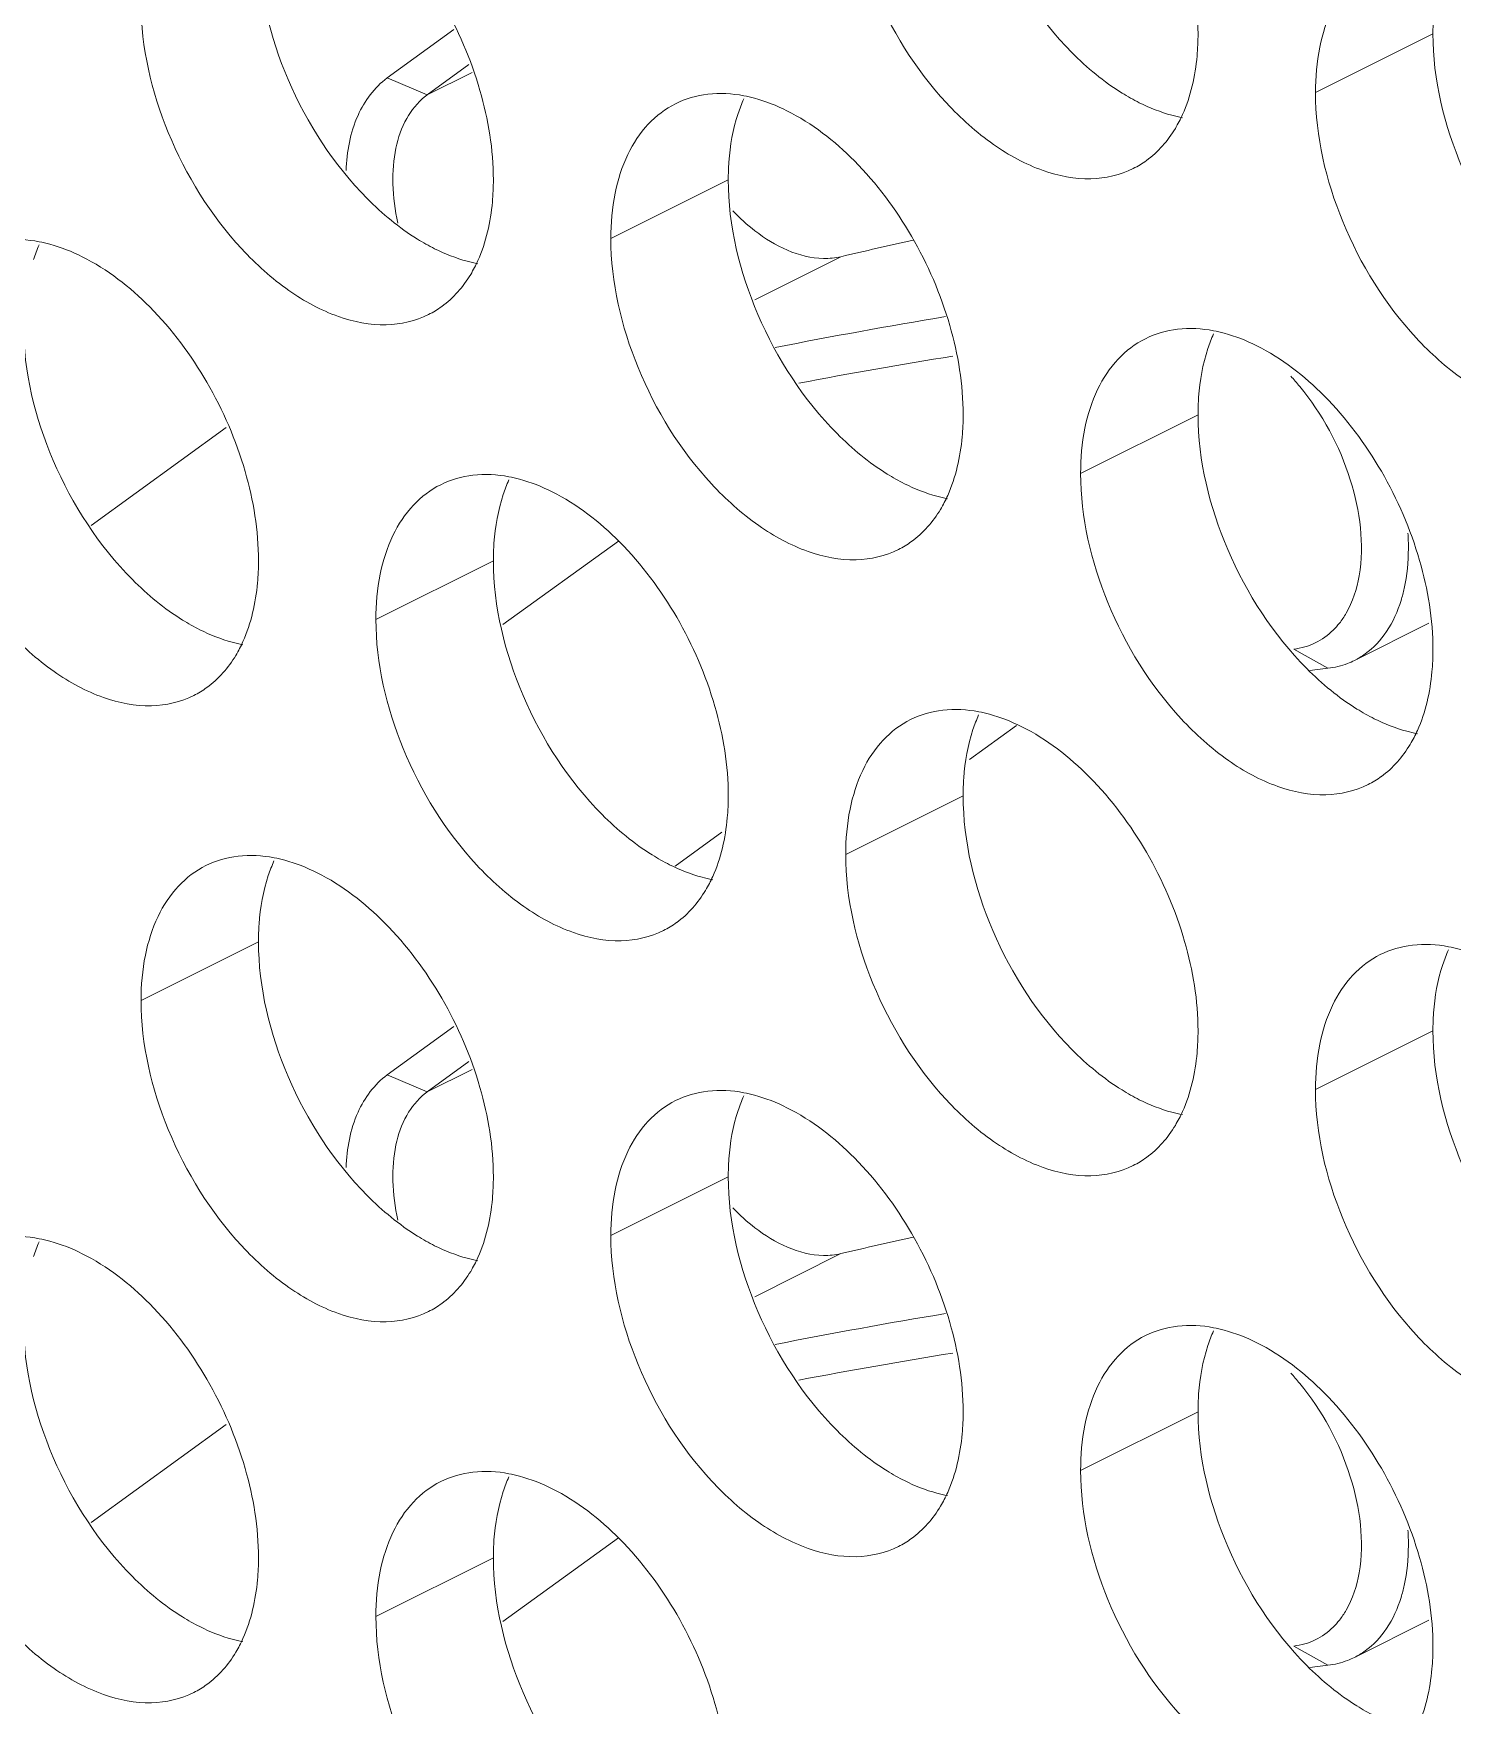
# Model space of a CAD drawing. Header units: millimetres. Extents: x 0 to 2524, y 0 to 1785.
# Drawn here: x 1844.23 to 1851.07, y 785.75 to 793.8 of the extents above; entities that cross this region are included whole.
import ezdxf

# ---------------------------------------------------------------- set-up
doc = ezdxf.new("R2010")
doc.units = ezdxf.units.MM
doc.header["$LTSCALE"] = 0.1
doc.layers.add('标注', color=251, linetype='Continuous', lineweight=9)

msp = doc.modelspace()

# ---------------------------------------------------------------- linework, layer by layer
at = {"layer": '标注'}
for p, q in [((1845.9371, 793.5904), (1846.2588, 793.8235)), ((1850.9744, 793.8035), (1850.4087, 793.5207)), ((1846.1303, 793.5089), (1846.3312, 793.6546)), ((1845.9371, 793.5904), (1846.1303, 793.5089)), ((1846.1303, 793.5089), (1846.3471, 793.6174)), ((1847.5803, 793.1005), (1847.0146, 792.8177)), ((1847.7082, 792.5228), (1848.1229, 792.7301)), ((1849.843, 791.9692), (1849.2774, 791.6863)), ((1845.1625, 791.9073), (1844.5124, 791.4361)), ((1847.0508, 791.3611), (1846.4952, 790.9584)), ((1846.4489, 791.2662), (1845.8832, 790.9834)), ((1850.5963, 790.7861), (1850.9552, 790.9655)), ((1850.3043, 790.8408), (1850.4686, 790.7482)), ((1850.3814, 790.7375), (1850.4686, 790.7482)), ((1848.9686, 790.4736), (1848.7426, 790.3098)), ((1848.7117, 790.1349), (1848.146, 789.852)), ((1847.3245, 789.7958), (1847.5492, 789.9587)), ((1845.3176, 789.4319), (1844.7519, 789.1491)), ((1845.9371, 788.7904), (1846.2588, 789.0235)), ((1850.9744, 789.0035), (1850.4087, 788.7207)), ((1846.1303, 788.7089), (1846.3312, 788.8546)), ((1846.1303, 788.7089), (1846.3471, 788.8174)), ((1845.9371, 788.7904), (1846.1303, 788.7089)), ((1847.5803, 788.3005), (1847.0146, 788.0177)), ((1847.7082, 787.7228), (1848.1229, 787.9301)), ((1849.843, 787.1692), (1849.2774, 786.8863)), ((1845.1625, 787.1073), (1844.5124, 786.6361)), ((1847.0508, 786.5611), (1846.4952, 786.1584)), ((1846.4489, 786.4662), (1845.8832, 786.1834)), ((1850.5963, 785.9861), (1850.9552, 786.1655)), ((1850.3043, 786.0408), (1850.4686, 785.9482)), ((1850.3814, 785.9375), (1850.4686, 785.9482))]:
    msp.add_line(p, q, dxfattribs=at)
for centre, radius, start, end in [((1846.3124, 793.2578), 0.3102, 125.93748, 128.83937), ((1848.3248, 793.1895), 0.734, 155.87957, 161.78032), ((1849.3287, 793.56), 0.4532, 296.52559, 305.90341), ((1844.9307, 792.4865), 0.734, 155.87957, 161.78032), ((1854.2073, 767.0263), 26.4141, 102.54245, 103.31741), ((1845.9346, 792.8571), 0.4532, 296.52559, 305.90341), ((1853.029, 765.7769), 27.0254, 99.37347, 101.14171), ((1850.5876, 792.0581), 0.734, 155.87957, 161.78032), ((1852.9718, 765.5649), 27.0323, 99.17529, 100.76862), ((1849.4261, 791.3546), 1.1774, 39.63411, 42.84446), ((1847.1934, 791.3552), 0.734, 155.87957, 161.78032), ((1849.7447, 791.3264), 1.1116, 359.91611, 3.72336), ((1848.1974, 791.7257), 0.4532, 296.52559, 305.90341), ((1850.2408, 791.1887), 0.3607, 314.70551, 321.77347), ((1850.4269, 791.1246), 0.3786, 296.59018, 305.71684), ((1850.428, 791.1227), 0.3763, 291.06756, 296.55928), ((1844.8032, 791.0228), 0.4532, 296.52559, 305.90341), ((1849.4562, 790.2238), 0.734, 155.87957, 161.78032), ((1850.4601, 790.5944), 0.4532, 296.52559, 305.90341), ((1846.0621, 789.5208), 0.734, 155.87957, 161.78032), ((1847.066, 789.8914), 0.4532, 296.52559, 305.90341), ((1851.7189, 789.0924), 0.734, 155.87957, 161.78032), ((1846.3124, 788.4578), 0.3102, 125.93748, 128.83937), ((1848.3248, 788.3895), 0.734, 155.87957, 161.78032), ((1849.3287, 788.76), 0.4532, 296.52559, 305.90341), ((1854.2073, 762.2263), 26.4141, 102.54245, 103.31741), ((1844.9307, 787.6865), 0.734, 155.87957, 161.78032), ((1845.9346, 788.0571), 0.4532, 296.52559, 305.90341), ((1853.029, 760.9769), 27.0254, 99.37347, 101.14171), ((1850.5876, 787.2581), 0.734, 155.87957, 161.78032), ((1852.9718, 760.7649), 27.0323, 99.17529, 100.76862), ((1849.4261, 786.5546), 1.1774, 39.63411, 42.84446), ((1847.1934, 786.5552), 0.734, 155.87957, 161.78032), ((1848.1974, 786.9257), 0.4532, 296.52559, 305.90341), ((1849.7447, 786.5264), 1.1116, 359.91611, 3.72336), ((1850.2408, 786.3887), 0.3607, 314.70551, 321.77347), ((1850.428, 786.3227), 0.3763, 291.06756, 296.55928), ((1850.4269, 786.3246), 0.3786, 296.59018, 305.71684), ((1844.8032, 786.2228), 0.4532, 296.52559, 305.90341)]:
    msp.add_arc(centre, radius, start, end, dxfattribs=at)
for points, knots in [([(1848.9945, 795.267), (1849.1152, 795.2067), (1849.3457, 795.0263), (1849.6119, 794.6682), (1849.793, 794.2495), (1849.843, 793.9484), (1849.843, 793.8035)], [0, 0, 0, 0, 0.229676, 0.488215, 0.753207, 1, 1, 1, 1]), ([(1849.2355, 793.7128), (1849.0739, 793.8756), (1848.8229, 794.2628), (1848.7117, 794.7134), (1848.7117, 794.9349)], [0, 0, 0, 0, 0.508684, 1, 1, 1, 1]), ([(1849.5311, 793.1545), (1849.4685, 793.1233), (1849.3186, 793.0893), (1849.0808, 793.1371), (1848.8424, 793.2677), (1848.5346, 793.5453), (1848.2486, 794.008), (1848.146, 794.4404), (1848.146, 794.652)], [0, 0, 0, 0, 0.090718, 0.191742, 0.308104, 0.439279, 0.725532, 1, 1, 1, 1]), ([(1845.6004, 794.564), (1845.7211, 794.5037), (1845.9516, 794.3234), (1846.2178, 793.9653), (1846.3989, 793.5466), (1846.4489, 793.2455), (1846.4489, 793.1005)], [0, 0, 0, 0, 0.229676, 0.488215, 0.753207, 1, 1, 1, 1]), ([(1845.8414, 793.0099), (1845.6798, 793.1727), (1845.4288, 793.5598), (1845.3176, 794.0104), (1845.3176, 794.2319)], [0, 0, 0, 0, 0.508684, 1, 1, 1, 1]), ([(1850.4087, 793.5207), (1850.4087, 793.5935), (1850.4207, 793.7324), (1850.4798, 793.9226), (1850.5791, 794.0748), (1850.6717, 794.1452), (1850.7206, 794.1696)], [0, 0, 0, 0, 0.289235, 0.54966, 0.782932, 1, 1, 1, 1]), ([(1850.9744, 793.8035), (1850.9744, 793.8319), (1850.9781, 793.9394), (1850.9969, 794.0468), (1851.0218, 794.1219)], [0, 0, 0, 0, 0.264225, 1, 1, 1, 1]), ([(1846.137, 792.4516), (1846.0744, 792.4203), (1845.9245, 792.3864), (1845.6867, 792.4341), (1845.4483, 792.5648), (1845.1405, 792.8423), (1844.8545, 793.305), (1844.7519, 793.7374), (1844.7519, 793.9491)], [0, 0, 0, 0, 0.090718, 0.191742, 0.308104, 0.439279, 0.725532, 1, 1, 1, 1]), ([(1849.843, 793.8035), (1849.843, 793.7679), (1849.8374, 793.6356), (1849.8081, 793.503), (1849.7684, 793.4146)], [0, 0, 0, 0, 0.268874, 1, 1, 1, 1]), ([(1851.4982, 792.5815), (1851.3367, 792.7442), (1851.0857, 793.1314), (1850.9744, 793.582), (1850.9744, 793.8035)], [0, 0, 0, 0, 0.508684, 1, 1, 1, 1]), ([(1849.5602, 793.4714), (1849.5318, 793.4856), (1849.4139, 793.5521), (1849.3084, 793.6394), (1849.2355, 793.7128)], [0, 0, 0, 0, 0.235002, 1, 1, 1, 1]), ([(1845.7392, 793.1444), (1845.7431, 793.2351), (1845.7725, 793.4032), (1845.8756, 793.5457), (1845.9371, 793.5904)], [0, 0, 0, 0, 0.544183, 1, 1, 1, 1]), ([(1845.9883, 792.8913), (1845.9748, 792.9536), (1845.9588, 793.0747), (1845.9714, 793.2477), (1846.0215, 793.3945), (1846.0828, 793.4713), (1846.1178, 793.4994)], [0, 0, 0, 0, 0.294105, 0.559635, 0.793126, 1, 1, 1, 1]), ([(1847.3265, 793.4667), (1847.3748, 793.4908), (1847.4849, 793.5225), (1847.5986, 793.5157), (1847.6555, 793.5049)], [0, 0, 0, 0, 0.482538, 1, 1, 1, 1]), ([(1847.6555, 793.5049), (1847.6727, 793.5016), (1847.7442, 793.4849), (1847.8131, 793.4577), (1847.8631, 793.4327)], [0, 0, 0, 0, 0.238696, 1, 1, 1, 1]), ([(1849.7679, 793.3992), (1849.7507, 793.4025), (1849.6791, 793.4191), (1849.6102, 793.4464), (1849.5602, 793.4714)], [0, 0, 0, 0, 0.238696, 1, 1, 1, 1]), ([(1851.7939, 792.0231), (1851.7313, 791.9919), (1851.5814, 791.9579), (1851.3436, 792.0057), (1851.1051, 792.1363), (1850.7974, 792.4139), (1850.5113, 792.8766), (1850.4087, 793.309), (1850.4087, 793.5207)], [0, 0, 0, 0, 0.090718, 0.191742, 0.308104, 0.439279, 0.725532, 1, 1, 1, 1]), ([(1847.0146, 792.8177), (1847.0146, 792.8906), (1847.0266, 793.0295), (1847.0857, 793.2197), (1847.185, 793.3719), (1847.2776, 793.4423), (1847.3265, 793.4667)], [0, 0, 0, 0, 0.289235, 0.54966, 0.782932, 1, 1, 1, 1]), ([(1847.5803, 793.1005), (1847.5803, 793.129), (1847.584, 793.2364), (1847.6028, 793.3438), (1847.6276, 793.419)], [0, 0, 0, 0, 0.264225, 1, 1, 1, 1]), ([(1847.8631, 793.4327), (1847.9838, 793.3724), (1848.2143, 793.192), (1848.4805, 792.8339), (1848.6617, 792.4152), (1848.7117, 792.1141), (1848.7117, 791.9692)], [0, 0, 0, 0, 0.229676, 0.488215, 0.753207, 1, 1, 1, 1]), ([(1849.7684, 793.4146), (1849.7581, 793.3917), (1849.7149, 793.3077), (1849.6507, 793.2336), (1849.5945, 793.1929)], [0, 0, 0, 0, 0.265525, 1, 1, 1, 1]), ([(1846.4489, 793.1005), (1846.4489, 793.0649), (1846.4432, 792.9327), (1846.414, 792.8), (1846.3743, 792.7117)], [0, 0, 0, 0, 0.268874, 1, 1, 1, 1]), ([(1848.1041, 791.8785), (1847.9425, 792.0413), (1847.6915, 792.4285), (1847.5803, 792.879), (1847.5803, 793.1005)], [0, 0, 0, 0, 0.508684, 1, 1, 1, 1]), ([(1846.1661, 792.7684), (1846.1377, 792.7826), (1846.0197, 792.8491), (1845.9143, 792.9365), (1845.8414, 793.0099)], [0, 0, 0, 0, 0.235002, 1, 1, 1, 1]), ([(1847.6026, 792.9503), (1847.6357, 792.9159), (1847.7574, 792.8044), (1847.9204, 792.7233), (1848.039, 792.7213)], [0, 0, 0, 0, 0.286757, 1, 1, 1, 1]), ([(1843.9324, 792.7637), (1843.9807, 792.7878), (1844.0908, 792.8196), (1844.2045, 792.8128), (1844.2613, 792.8019)], [0, 0, 0, 0, 0.482538, 1, 1, 1, 1]), ([(1844.2613, 792.8019), (1844.2786, 792.7986), (1844.3501, 792.782), (1844.419, 792.7547), (1844.469, 792.7297)], [0, 0, 0, 0, 0.238696, 1, 1, 1, 1]), ([(1846.3738, 792.6962), (1846.3566, 792.6995), (1846.285, 792.7162), (1846.2161, 792.7434), (1846.1661, 792.7684)], [0, 0, 0, 0, 0.238696, 1, 1, 1, 1]), ([(1848.3998, 791.3202), (1848.3372, 791.289), (1848.1872, 791.255), (1847.9495, 791.3028), (1847.711, 791.4334), (1847.4032, 791.711), (1847.1172, 792.1736), (1847.0146, 792.6061), (1847.0146, 792.8177)], [0, 0, 0, 0, 0.090718, 0.191742, 0.308104, 0.439279, 0.725532, 1, 1, 1, 1]), ([(1844.469, 792.7297), (1844.5897, 792.6694), (1844.8202, 792.4891), (1845.0864, 792.131), (1845.2675, 791.7123), (1845.3176, 791.4112), (1845.3176, 791.2662)], [0, 0, 0, 0, 0.229676, 0.488215, 0.753207, 1, 1, 1, 1]), ([(1846.3743, 792.7117), (1846.364, 792.6888), (1846.3208, 792.6048), (1846.2566, 792.5307), (1846.2004, 792.49)], [0, 0, 0, 0, 0.265525, 1, 1, 1, 1]), ([(1844.71, 791.1756), (1844.5484, 791.3383), (1844.2974, 791.7255), (1844.1862, 792.1761), (1844.1862, 792.3976)], [0, 0, 0, 0, 0.508684, 1, 1, 1, 1]), ([(1849.5893, 792.3353), (1849.6376, 792.3594), (1849.7477, 792.3912), (1849.8613, 792.3844), (1849.9182, 792.3735)], [0, 0, 0, 0, 0.482538, 1, 1, 1, 1]), ([(1849.9182, 792.3735), (1849.9354, 792.3702), (1850.007, 792.3536), (1850.0759, 792.3263), (1850.1259, 792.3013)], [0, 0, 0, 0, 0.238696, 1, 1, 1, 1]), ([(1849.2774, 791.6863), (1849.2774, 791.7592), (1849.2894, 791.8981), (1849.3484, 792.0883), (1849.4478, 792.2405), (1849.5403, 792.3109), (1849.5893, 792.3353)], [0, 0, 0, 0, 0.289235, 0.54966, 0.782932, 1, 1, 1, 1]), ([(1849.843, 791.9692), (1849.843, 791.9976), (1849.8467, 792.105), (1849.8655, 792.2125), (1849.8904, 792.2876)], [0, 0, 0, 0, 0.264225, 1, 1, 1, 1]), ([(1850.1259, 792.3013), (1850.2465, 792.241), (1850.4771, 792.0606), (1850.7433, 791.7026), (1850.9244, 791.2838), (1850.9744, 790.9827), (1850.9744, 790.8378)], [0, 0, 0, 0, 0.229676, 0.488215, 0.753207, 1, 1, 1, 1]), ([(1845.0057, 790.6172), (1844.9431, 790.586), (1844.7931, 790.552), (1844.5553, 790.5998), (1844.3169, 790.7304), (1844.0091, 791.008), (1843.7231, 791.4707), (1843.6205, 791.9031), (1843.6205, 792.1148)], [0, 0, 0, 0, 0.090718, 0.191742, 0.308104, 0.439279, 0.725532, 1, 1, 1, 1]), ([(1850.619, 791.1932), (1850.6453, 791.3456), (1850.5996, 791.6816), (1850.4417, 791.9742), (1850.3328, 792.1056)], [0, 0, 0, 0, 0.475359, 1, 1, 1, 1]), ([(1848.7117, 791.9692), (1848.7117, 791.9336), (1848.706, 791.8013), (1848.6768, 791.6687), (1848.6371, 791.5803)], [0, 0, 0, 0, 0.268874, 1, 1, 1, 1]), ([(1850.3669, 790.7471), (1850.2053, 790.9099), (1849.9543, 791.2971), (1849.843, 791.7477), (1849.843, 791.9692)], [0, 0, 0, 0, 0.508684, 1, 1, 1, 1]), ([(1848.4288, 791.6371), (1848.4004, 791.6513), (1848.2825, 791.7178), (1848.177, 791.8051), (1848.1041, 791.8785)], [0, 0, 0, 0, 0.235002, 1, 1, 1, 1]), ([(1845.8832, 790.9834), (1845.8832, 791.0562), (1845.8953, 791.1952), (1845.9543, 791.3854), (1846.0537, 791.5376), (1846.1462, 791.608), (1846.1952, 791.6324)], [0, 0, 0, 0, 0.289235, 0.54966, 0.782932, 1, 1, 1, 1]), ([(1846.1952, 791.6324), (1846.2435, 791.6565), (1846.3535, 791.6882), (1846.4672, 791.6814), (1846.5241, 791.6705)], [0, 0, 0, 0, 0.482538, 1, 1, 1, 1]), ([(1846.5241, 791.6705), (1846.5413, 791.6672), (1846.6129, 791.6506), (1846.6818, 791.6234), (1846.7318, 791.5984)], [0, 0, 0, 0, 0.238696, 1, 1, 1, 1]), ([(1848.6365, 791.5649), (1848.6193, 791.5682), (1848.5477, 791.5848), (1848.4788, 791.6121), (1848.4288, 791.6371)], [0, 0, 0, 0, 0.238696, 1, 1, 1, 1]), ([(1850.6625, 790.1888), (1850.5999, 790.1576), (1850.45, 790.1236), (1850.2122, 790.1714), (1849.9738, 790.302), (1849.666, 790.5796), (1849.38, 791.0423), (1849.2774, 791.4747), (1849.2774, 791.6863)], [0, 0, 0, 0, 0.090718, 0.191742, 0.308104, 0.439279, 0.725532, 1, 1, 1, 1]), ([(1846.4489, 791.2662), (1846.4489, 791.2947), (1846.4526, 791.4021), (1846.4714, 791.5095), (1846.4963, 791.5846)], [0, 0, 0, 0, 0.264225, 1, 1, 1, 1]), ([(1846.7318, 791.5984), (1846.8524, 791.538), (1847.083, 791.3577), (1847.3492, 790.9996), (1847.5303, 790.5809), (1847.5803, 790.2798), (1847.5803, 790.1349)], [0, 0, 0, 0, 0.229676, 0.488215, 0.753207, 1, 1, 1, 1]), ([(1848.6371, 791.5803), (1848.6268, 791.5574), (1848.5835, 791.4734), (1848.5194, 791.3993), (1848.4631, 791.3586)], [0, 0, 0, 0, 0.265525, 1, 1, 1, 1]), ([(1850.8211, 791.0749), (1850.8269, 791.0939), (1850.8483, 791.1756), (1850.8561, 791.2604), (1850.8562, 791.3248)], [0, 0, 0, 0, 0.236288, 1, 1, 1, 1]), ([(1845.3176, 791.2662), (1845.3176, 791.2306), (1845.3119, 791.0984), (1845.2826, 790.9657), (1845.2429, 790.8774)], [0, 0, 0, 0, 0.268874, 1, 1, 1, 1]), ([(1846.9727, 790.0442), (1846.8112, 790.207), (1846.5602, 790.5941), (1846.4489, 791.0447), (1846.4489, 791.2662)], [0, 0, 0, 0, 0.508684, 1, 1, 1, 1]), ([(1845.0347, 790.9341), (1845.0063, 790.9483), (1844.8884, 791.0148), (1844.7829, 791.1022), (1844.71, 791.1756)], [0, 0, 0, 0, 0.235002, 1, 1, 1, 1]), ([(1850.5242, 790.9655), (1850.5361, 790.9806), (1850.5824, 791.0494), (1850.6081, 791.1306), (1850.619, 791.1932)], [0, 0, 0, 0, 0.2323, 1, 1, 1, 1]), ([(1850.6479, 790.8172), (1850.6883, 790.8463), (1850.7616, 790.9249), (1850.8048, 791.0222), (1850.8211, 791.0749)], [0, 0, 0, 0, 0.474781, 1, 1, 1, 1]), ([(1847.2684, 789.4859), (1847.2058, 789.4547), (1847.0559, 789.4207), (1846.8181, 789.4685), (1846.5797, 789.5991), (1846.2719, 789.8766), (1845.9859, 790.3393), (1845.8832, 790.7717), (1845.8832, 790.9834)], [0, 0, 0, 0, 0.090718, 0.191742, 0.308104, 0.439279, 0.725532, 1, 1, 1, 1]), ([(1845.2424, 790.8619), (1845.2252, 790.8652), (1845.1536, 790.8818), (1845.0847, 790.9091), (1845.0347, 790.9341)], [0, 0, 0, 0, 0.238696, 1, 1, 1, 1]), ([(1850.3043, 790.8408), (1850.3398, 790.845), (1850.41, 790.8648), (1850.4692, 790.9073), (1850.4946, 790.9323)], [0, 0, 0, 0, 0.500779, 1, 1, 1, 1]), ([(1845.2429, 790.8774), (1845.2327, 790.8545), (1845.1894, 790.7705), (1845.1253, 790.6964), (1845.069, 790.6557)], [0, 0, 0, 0, 0.265525, 1, 1, 1, 1]), ([(1850.9744, 790.8378), (1850.9744, 790.8022), (1850.9687, 790.6699), (1850.9395, 790.5373), (1850.8998, 790.4489)], [0, 0, 0, 0, 0.268874, 1, 1, 1, 1]), ([(1850.6916, 790.5057), (1850.6632, 790.5199), (1850.5452, 790.5864), (1850.4397, 790.6737), (1850.3669, 790.7471)], [0, 0, 0, 0, 0.235002, 1, 1, 1, 1]), ([(1848.146, 789.852), (1848.146, 789.9249), (1848.158, 790.0638), (1848.217, 790.254), (1848.3164, 790.4062), (1848.409, 790.4766), (1848.4579, 790.501)], [0, 0, 0, 0, 0.289235, 0.54966, 0.782932, 1, 1, 1, 1]), ([(1848.4579, 790.501), (1848.5062, 790.5251), (1848.6163, 790.5569), (1848.73, 790.55), (1848.7868, 790.5392)], [0, 0, 0, 0, 0.482538, 1, 1, 1, 1]), ([(1848.7868, 790.5392), (1848.804, 790.5359), (1848.8756, 790.5193), (1848.9445, 790.492), (1848.9945, 790.467)], [0, 0, 0, 0, 0.238696, 1, 1, 1, 1]), ([(1850.8993, 790.4335), (1850.8821, 790.4368), (1850.8105, 790.4534), (1850.7416, 790.4807), (1850.6916, 790.5057)], [0, 0, 0, 0, 0.238696, 1, 1, 1, 1]), ([(1848.7117, 790.1349), (1848.7117, 790.1633), (1848.7154, 790.2707), (1848.7342, 790.3781), (1848.759, 790.4533)], [0, 0, 0, 0, 0.264225, 1, 1, 1, 1]), ([(1848.9945, 790.467), (1849.1152, 790.4067), (1849.3457, 790.2263), (1849.6119, 789.8682), (1849.793, 789.4495), (1849.843, 789.1484), (1849.843, 789.0035)], [0, 0, 0, 0, 0.229676, 0.488215, 0.753207, 1, 1, 1, 1]), ([(1850.8998, 790.4489), (1850.8895, 790.426), (1850.8462, 790.3421), (1850.7821, 790.2679), (1850.7259, 790.2272)], [0, 0, 0, 0, 0.265525, 1, 1, 1, 1]), ([(1847.5803, 790.1349), (1847.5803, 790.0992), (1847.5746, 789.967), (1847.5454, 789.8344), (1847.5057, 789.746)], [0, 0, 0, 0, 0.268874, 1, 1, 1, 1]), ([(1849.2355, 788.9128), (1849.0739, 789.0756), (1848.8229, 789.4628), (1848.7117, 789.9134), (1848.7117, 790.1349)], [0, 0, 0, 0, 0.508684, 1, 1, 1, 1]), ([(1847.2975, 789.8027), (1847.269, 789.817), (1847.1511, 789.8835), (1847.0456, 789.9708), (1846.9727, 790.0442)], [0, 0, 0, 0, 0.235002, 1, 1, 1, 1]), ([(1845.0638, 789.7981), (1845.1121, 789.8222), (1845.2222, 789.8539), (1845.3358, 789.8471), (1845.3927, 789.8362)], [0, 0, 0, 0, 0.482538, 1, 1, 1, 1]), ([(1849.5311, 788.3545), (1849.4685, 788.3233), (1849.3186, 788.2893), (1849.0808, 788.3371), (1848.8424, 788.4677), (1848.5346, 788.7453), (1848.2486, 789.208), (1848.146, 789.6404), (1848.146, 789.852)], [0, 0, 0, 0, 0.090718, 0.191742, 0.308104, 0.439279, 0.725532, 1, 1, 1, 1]), ([(1844.7519, 789.1491), (1844.7519, 789.2219), (1844.7639, 789.3609), (1844.8229, 789.551), (1844.9223, 789.7032), (1845.0149, 789.7737), (1845.0638, 789.7981)], [0, 0, 0, 0, 0.289235, 0.54966, 0.782932, 1, 1, 1, 1]), ([(1845.3927, 789.8362), (1845.4099, 789.8329), (1845.4815, 789.8163), (1845.5504, 789.789), (1845.6004, 789.764)], [0, 0, 0, 0, 0.238696, 1, 1, 1, 1]), ([(1847.5052, 789.7306), (1847.4879, 789.7339), (1847.4164, 789.7505), (1847.3475, 789.7777), (1847.2975, 789.8027)], [0, 0, 0, 0, 0.238696, 1, 1, 1, 1]), ([(1845.3176, 789.4319), (1845.3176, 789.4603), (1845.3213, 789.5678), (1845.3401, 789.6752), (1845.3649, 789.7503)], [0, 0, 0, 0, 0.264225, 1, 1, 1, 1]), ([(1845.6004, 789.764), (1845.7211, 789.7037), (1845.9516, 789.5234), (1846.2178, 789.1653), (1846.3989, 788.7466), (1846.4489, 788.4455), (1846.4489, 788.3005)], [0, 0, 0, 0, 0.229676, 0.488215, 0.753207, 1, 1, 1, 1]), ([(1847.5057, 789.746), (1847.4954, 789.7231), (1847.4521, 789.6391), (1847.388, 789.565), (1847.3318, 789.5243)], [0, 0, 0, 0, 0.265525, 1, 1, 1, 1]), ([(1845.8414, 788.2099), (1845.6798, 788.3727), (1845.4288, 788.7598), (1845.3176, 789.2104), (1845.3176, 789.4319)], [0, 0, 0, 0, 0.508684, 1, 1, 1, 1]), ([(1850.4087, 788.7207), (1850.4087, 788.7935), (1850.4207, 788.9324), (1850.4798, 789.1226), (1850.5791, 789.2748), (1850.6717, 789.3452), (1850.7206, 789.3696)], [0, 0, 0, 0, 0.289235, 0.54966, 0.782932, 1, 1, 1, 1]), ([(1850.7206, 789.3696), (1850.769, 789.3937), (1850.879, 789.4255), (1850.9927, 789.4187), (1851.0496, 789.4078)], [0, 0, 0, 0, 0.482538, 1, 1, 1, 1]), ([(1851.0496, 789.4078), (1851.0668, 789.4045), (1851.1384, 789.3879), (1851.2073, 789.3606), (1851.2573, 789.3356)], [0, 0, 0, 0, 0.238696, 1, 1, 1, 1]), ([(1850.9744, 789.0035), (1850.9744, 789.0319), (1850.9781, 789.1394), (1850.9969, 789.2468), (1851.0218, 789.3219)], [0, 0, 0, 0, 0.264225, 1, 1, 1, 1]), ([(1846.137, 787.6516), (1846.0744, 787.6203), (1845.9245, 787.5864), (1845.6867, 787.6341), (1845.4483, 787.7648), (1845.1405, 788.0423), (1844.8545, 788.505), (1844.7519, 788.9374), (1844.7519, 789.1491)], [0, 0, 0, 0, 0.090718, 0.191742, 0.308104, 0.439279, 0.725532, 1, 1, 1, 1]), ([(1849.843, 789.0035), (1849.843, 788.9679), (1849.8374, 788.8356), (1849.8081, 788.703), (1849.7684, 788.6146)], [0, 0, 0, 0, 0.268874, 1, 1, 1, 1]), ([(1851.4982, 787.7815), (1851.3367, 787.9442), (1851.0857, 788.3314), (1850.9744, 788.782), (1850.9744, 789.0035)], [0, 0, 0, 0, 0.508684, 1, 1, 1, 1]), ([(1849.5602, 788.6714), (1849.5318, 788.6856), (1849.4139, 788.7521), (1849.3084, 788.8394), (1849.2355, 788.9128)], [0, 0, 0, 0, 0.235002, 1, 1, 1, 1]), ([(1845.7392, 788.3444), (1845.7431, 788.4351), (1845.7725, 788.6032), (1845.8756, 788.7457), (1845.9371, 788.7904)], [0, 0, 0, 0, 0.544183, 1, 1, 1, 1]), ([(1845.9883, 788.0913), (1845.9748, 788.1536), (1845.9588, 788.2747), (1845.9714, 788.4477), (1846.0215, 788.5945), (1846.0828, 788.6713), (1846.1178, 788.6994)], [0, 0, 0, 0, 0.294105, 0.559635, 0.793126, 1, 1, 1, 1]), ([(1847.0146, 788.0177), (1847.0146, 788.0906), (1847.0266, 788.2295), (1847.0857, 788.4197), (1847.185, 788.5719), (1847.2776, 788.6423), (1847.3265, 788.6667)], [0, 0, 0, 0, 0.289235, 0.54966, 0.782932, 1, 1, 1, 1]), ([(1847.3265, 788.6667), (1847.3748, 788.6908), (1847.4849, 788.7225), (1847.5986, 788.7157), (1847.6555, 788.7049)], [0, 0, 0, 0, 0.482538, 1, 1, 1, 1]), ([(1847.6555, 788.7049), (1847.6727, 788.7016), (1847.7442, 788.6849), (1847.8131, 788.6577), (1847.8631, 788.6327)], [0, 0, 0, 0, 0.238696, 1, 1, 1, 1]), ([(1849.7679, 788.5992), (1849.7507, 788.6025), (1849.6791, 788.6191), (1849.6102, 788.6464), (1849.5602, 788.6714)], [0, 0, 0, 0, 0.238696, 1, 1, 1, 1]), ([(1851.7939, 787.2231), (1851.7313, 787.1919), (1851.5814, 787.1579), (1851.3436, 787.2057), (1851.1051, 787.3363), (1850.7974, 787.6139), (1850.5113, 788.0766), (1850.4087, 788.509), (1850.4087, 788.7207)], [0, 0, 0, 0, 0.090718, 0.191742, 0.308104, 0.439279, 0.725532, 1, 1, 1, 1]), ([(1847.5803, 788.3005), (1847.5803, 788.329), (1847.584, 788.4364), (1847.6028, 788.5438), (1847.6276, 788.619)], [0, 0, 0, 0, 0.264225, 1, 1, 1, 1]), ([(1847.8631, 788.6327), (1847.9838, 788.5724), (1848.2143, 788.392), (1848.4805, 788.0339), (1848.6617, 787.6152), (1848.7117, 787.3141), (1848.7117, 787.1692)], [0, 0, 0, 0, 0.229676, 0.488215, 0.753207, 1, 1, 1, 1]), ([(1849.7684, 788.6146), (1849.7581, 788.5917), (1849.7149, 788.5077), (1849.6507, 788.4336), (1849.5945, 788.3929)], [0, 0, 0, 0, 0.265525, 1, 1, 1, 1]), ([(1846.4489, 788.3005), (1846.4489, 788.2649), (1846.4432, 788.1327), (1846.414, 788), (1846.3743, 787.9117)], [0, 0, 0, 0, 0.268874, 1, 1, 1, 1]), ([(1848.1041, 787.0785), (1847.9425, 787.2413), (1847.6915, 787.6285), (1847.5803, 788.079), (1847.5803, 788.3005)], [0, 0, 0, 0, 0.508684, 1, 1, 1, 1]), ([(1846.1661, 787.9684), (1846.1377, 787.9826), (1846.0197, 788.0491), (1845.9143, 788.1365), (1845.8414, 788.2099)], [0, 0, 0, 0, 0.235002, 1, 1, 1, 1]), ([(1847.6026, 788.1503), (1847.6357, 788.1159), (1847.7574, 788.0044), (1847.9204, 787.9233), (1848.039, 787.9213)], [0, 0, 0, 0, 0.286757, 1, 1, 1, 1]), ([(1843.9324, 787.9637), (1843.9807, 787.9878), (1844.0908, 788.0196), (1844.2045, 788.0128), (1844.2613, 788.0019)], [0, 0, 0, 0, 0.482538, 1, 1, 1, 1]), ([(1844.2613, 788.0019), (1844.2786, 787.9986), (1844.3501, 787.982), (1844.419, 787.9547), (1844.469, 787.9297)], [0, 0, 0, 0, 0.238696, 1, 1, 1, 1]), ([(1848.3998, 786.5202), (1848.3372, 786.489), (1848.1872, 786.455), (1847.9495, 786.5028), (1847.711, 786.6334), (1847.4032, 786.911), (1847.1172, 787.3736), (1847.0146, 787.8061), (1847.0146, 788.0177)], [0, 0, 0, 0, 0.090718, 0.191742, 0.308104, 0.439279, 0.725532, 1, 1, 1, 1]), ([(1844.469, 787.9297), (1844.5897, 787.8694), (1844.8202, 787.6891), (1845.0864, 787.331), (1845.2675, 786.9123), (1845.3176, 786.6112), (1845.3176, 786.4662)], [0, 0, 0, 0, 0.229676, 0.488215, 0.753207, 1, 1, 1, 1]), ([(1846.3738, 787.8962), (1846.3566, 787.8995), (1846.285, 787.9162), (1846.2161, 787.9434), (1846.1661, 787.9684)], [0, 0, 0, 0, 0.238696, 1, 1, 1, 1]), ([(1846.3743, 787.9117), (1846.364, 787.8888), (1846.3208, 787.8048), (1846.2566, 787.7307), (1846.2004, 787.69)], [0, 0, 0, 0, 0.265525, 1, 1, 1, 1]), ([(1844.71, 786.3756), (1844.5484, 786.5383), (1844.2974, 786.9255), (1844.1862, 787.3761), (1844.1862, 787.5976)], [0, 0, 0, 0, 0.508684, 1, 1, 1, 1]), ([(1849.2774, 786.8863), (1849.2774, 786.9592), (1849.2894, 787.0981), (1849.3484, 787.2883), (1849.4478, 787.4405), (1849.5403, 787.5109), (1849.5893, 787.5353)], [0, 0, 0, 0, 0.289235, 0.54966, 0.782932, 1, 1, 1, 1]), ([(1849.5893, 787.5353), (1849.6376, 787.5594), (1849.7477, 787.5912), (1849.8613, 787.5844), (1849.9182, 787.5735)], [0, 0, 0, 0, 0.482538, 1, 1, 1, 1]), ([(1849.9182, 787.5735), (1849.9354, 787.5702), (1850.007, 787.5536), (1850.0759, 787.5263), (1850.1259, 787.5013)], [0, 0, 0, 0, 0.238696, 1, 1, 1, 1]), ([(1849.843, 787.1692), (1849.843, 787.1976), (1849.8467, 787.305), (1849.8655, 787.4125), (1849.8904, 787.4876)], [0, 0, 0, 0, 0.264225, 1, 1, 1, 1]), ([(1850.1259, 787.5013), (1850.2465, 787.441), (1850.4771, 787.2606), (1850.7433, 786.9026), (1850.9244, 786.4838), (1850.9744, 786.1827), (1850.9744, 786.0378)], [0, 0, 0, 0, 0.229676, 0.488215, 0.753207, 1, 1, 1, 1]), ([(1845.0057, 785.8172), (1844.9431, 785.786), (1844.7931, 785.752), (1844.5553, 785.7998), (1844.3169, 785.9304), (1844.0091, 786.208), (1843.7231, 786.6707), (1843.6205, 787.1031), (1843.6205, 787.3148)], [0, 0, 0, 0, 0.090718, 0.191742, 0.308104, 0.439279, 0.725532, 1, 1, 1, 1]), ([(1850.619, 786.3932), (1850.6453, 786.5456), (1850.5996, 786.8816), (1850.4417, 787.1742), (1850.3328, 787.3056)], [0, 0, 0, 0, 0.475359, 1, 1, 1, 1]), ([(1848.7117, 787.1692), (1848.7117, 787.1336), (1848.706, 787.0013), (1848.6768, 786.8687), (1848.6371, 786.7803)], [0, 0, 0, 0, 0.268874, 1, 1, 1, 1]), ([(1850.3669, 785.9471), (1850.2053, 786.1099), (1849.9543, 786.4971), (1849.843, 786.9477), (1849.843, 787.1692)], [0, 0, 0, 0, 0.508684, 1, 1, 1, 1]), ([(1848.4288, 786.8371), (1848.4004, 786.8513), (1848.2825, 786.9178), (1848.177, 787.0051), (1848.1041, 787.0785)], [0, 0, 0, 0, 0.235002, 1, 1, 1, 1]), ([(1846.1952, 786.8324), (1846.2435, 786.8565), (1846.3535, 786.8882), (1846.4672, 786.8814), (1846.5241, 786.8705)], [0, 0, 0, 0, 0.482538, 1, 1, 1, 1]), ([(1846.5241, 786.8705), (1846.5413, 786.8672), (1846.6129, 786.8506), (1846.6818, 786.8234), (1846.7318, 786.7984)], [0, 0, 0, 0, 0.238696, 1, 1, 1, 1]), ([(1850.6625, 785.3888), (1850.5999, 785.3576), (1850.45, 785.3236), (1850.2122, 785.3714), (1849.9738, 785.502), (1849.666, 785.7796), (1849.38, 786.2423), (1849.2774, 786.6747), (1849.2774, 786.8863)], [0, 0, 0, 0, 0.090718, 0.191742, 0.308104, 0.439279, 0.725532, 1, 1, 1, 1]), ([(1845.8832, 786.1834), (1845.8832, 786.2562), (1845.8953, 786.3952), (1845.9543, 786.5854), (1846.0537, 786.7376), (1846.1462, 786.808), (1846.1952, 786.8324)], [0, 0, 0, 0, 0.289235, 0.54966, 0.782932, 1, 1, 1, 1]), ([(1846.7318, 786.7984), (1846.8524, 786.738), (1847.083, 786.5577), (1847.3492, 786.1996), (1847.5303, 785.7809), (1847.5803, 785.4798), (1847.5803, 785.3349)], [0, 0, 0, 0, 0.229676, 0.488215, 0.753207, 1, 1, 1, 1]), ([(1848.6365, 786.7649), (1848.6193, 786.7682), (1848.5477, 786.7848), (1848.4788, 786.8121), (1848.4288, 786.8371)], [0, 0, 0, 0, 0.238696, 1, 1, 1, 1]), ([(1846.4489, 786.4662), (1846.4489, 786.4947), (1846.4526, 786.6021), (1846.4714, 786.7095), (1846.4963, 786.7846)], [0, 0, 0, 0, 0.264225, 1, 1, 1, 1]), ([(1848.6371, 786.7803), (1848.6268, 786.7574), (1848.5835, 786.6734), (1848.5194, 786.5993), (1848.4631, 786.5586)], [0, 0, 0, 0, 0.265525, 1, 1, 1, 1]), ([(1850.8211, 786.2749), (1850.8269, 786.2939), (1850.8483, 786.3756), (1850.8561, 786.4604), (1850.8562, 786.5248)], [0, 0, 0, 0, 0.236288, 1, 1, 1, 1]), ([(1845.3176, 786.4662), (1845.3176, 786.4306), (1845.3119, 786.2984), (1845.2826, 786.1657), (1845.2429, 786.0774)], [0, 0, 0, 0, 0.268874, 1, 1, 1, 1]), ([(1846.9727, 785.2442), (1846.8112, 785.407), (1846.5602, 785.7941), (1846.4489, 786.2447), (1846.4489, 786.4662)], [0, 0, 0, 0, 0.508684, 1, 1, 1, 1]), ([(1850.5242, 786.1655), (1850.5361, 786.1806), (1850.5824, 786.2494), (1850.6081, 786.3306), (1850.619, 786.3932)], [0, 0, 0, 0, 0.2323, 1, 1, 1, 1]), ([(1845.0347, 786.1341), (1845.0063, 786.1483), (1844.8884, 786.2148), (1844.7829, 786.3022), (1844.71, 786.3756)], [0, 0, 0, 0, 0.235002, 1, 1, 1, 1]), ([(1850.6479, 786.0172), (1850.6883, 786.0463), (1850.7616, 786.1249), (1850.8048, 786.2222), (1850.8211, 786.2749)], [0, 0, 0, 0, 0.474781, 1, 1, 1, 1]), ([(1847.2684, 784.6859), (1847.2058, 784.6547), (1847.0559, 784.6207), (1846.8181, 784.6685), (1846.5797, 784.7991), (1846.2719, 785.0766), (1845.9859, 785.5393), (1845.8832, 785.9717), (1845.8832, 786.1834)], [0, 0, 0, 0, 0.090718, 0.191742, 0.308104, 0.439279, 0.725532, 1, 1, 1, 1]), ([(1845.2424, 786.0619), (1845.2252, 786.0652), (1845.1536, 786.0818), (1845.0847, 786.1091), (1845.0347, 786.1341)], [0, 0, 0, 0, 0.238696, 1, 1, 1, 1]), ([(1845.2429, 786.0774), (1845.2327, 786.0545), (1845.1894, 785.9705), (1845.1253, 785.8964), (1845.069, 785.8557)], [0, 0, 0, 0, 0.265525, 1, 1, 1, 1]), ([(1850.3043, 786.0408), (1850.3398, 786.045), (1850.41, 786.0648), (1850.4692, 786.1073), (1850.4946, 786.1323)], [0, 0, 0, 0, 0.500779, 1, 1, 1, 1]), ([(1850.9744, 786.0378), (1850.9744, 786.0022), (1850.9687, 785.8699), (1850.9395, 785.7373), (1850.8998, 785.6489)], [0, 0, 0, 0, 0.268874, 1, 1, 1, 1]), ([(1850.6916, 785.7057), (1850.6632, 785.7199), (1850.5452, 785.7864), (1850.4397, 785.8737), (1850.3669, 785.9471)], [0, 0, 0, 0, 0.235002, 1, 1, 1, 1])]:
    msp.add_open_spline(points, degree=3, knots=knots, dxfattribs=at)
for points in [[(1848.039, 792.7213), (1848.0671, 792.7208), (1848.0956, 792.7236), (1848.1229, 792.7301)], [(1850.4686, 790.7482), (1850.5009, 790.752), (1850.533, 790.7598), (1850.5633, 790.7715)], [(1848.039, 787.9213), (1848.0671, 787.9208), (1848.0956, 787.9236), (1848.1229, 787.9301)], [(1850.4686, 785.9482), (1850.5009, 785.952), (1850.533, 785.9598), (1850.5633, 785.9715)]]:
    msp.add_open_spline(points, degree=3, dxfattribs=at)

doc.saveas('drawing.dxf')
